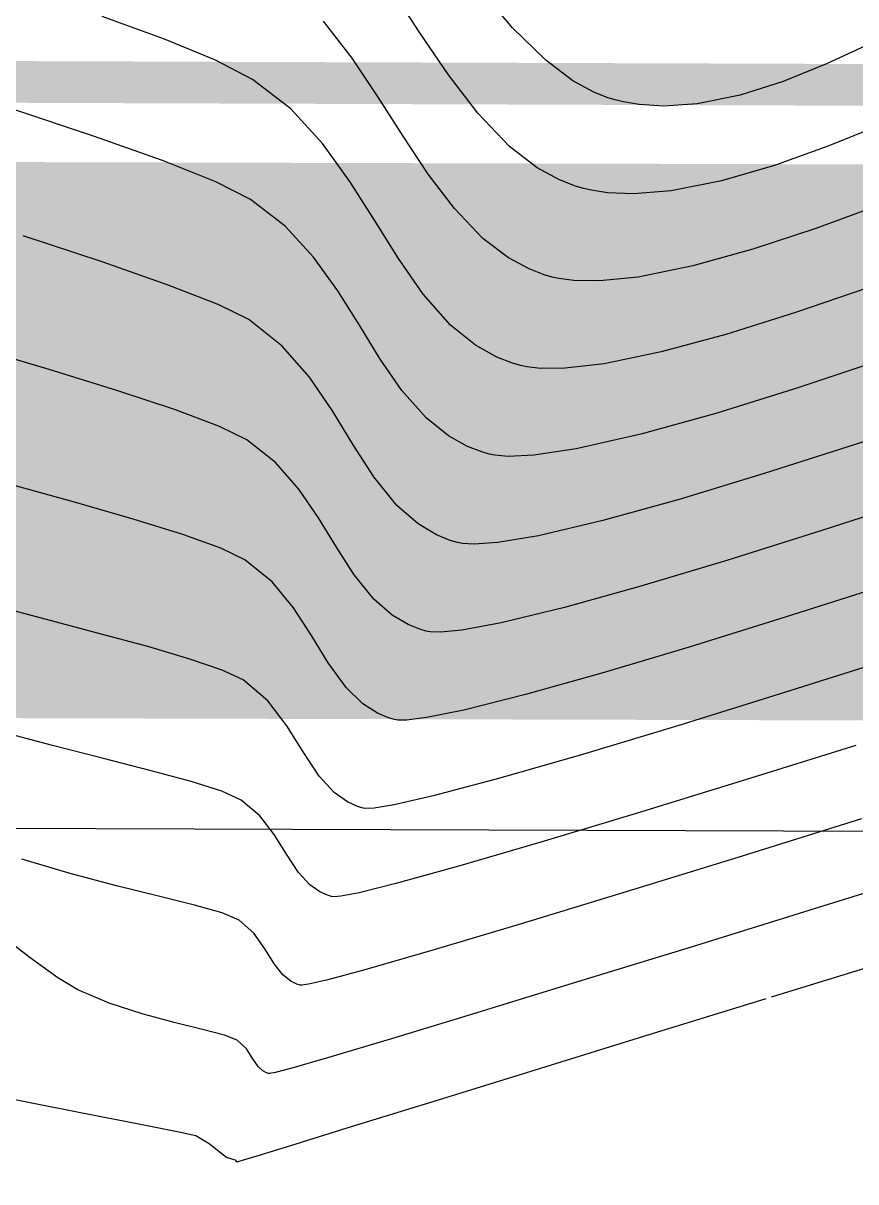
# Model space of a CAD drawing. Header units: feet. Extents: x 26064 to 27719, y 16802 to 28989.
# Drawn here: x 26320.14 to 26340.11, y 17993.04 to 18020.82 of the extents above; entities that cross this region are included whole.
import ezdxf

# ---------------------------------------------------------------- set-up
doc = ezdxf.new("R2010")
doc.units = ezdxf.units.FT
doc.header["$LTSCALE"] = 50
doc.header["$MEASUREMENT"] = 0
for name, pattern in [('HIDDEN', [0.375, 0.25, -0.125]), ('HIDN25', [0.0938, 0.0625, -0.0313]), ('PHANTOM', [2.5, 1.25, -0.25, 0.25, -0.25, 0.25, -0.25])]:
    doc.linetypes.add(name, pattern=pattern)
for name, color, linetype in [('CONSTRUCTION ENTRANCE', 7, 'Continuous'), ('CONT-MJR', 160, 'HIDDEN'), ('CONT-MNR', 55, 'HIDN25'), ('FENCES-OTHER', 6, 'FENCE-WOOD'), ('s-adjoiners', 1, 'PHANTOM'), ('SILT_FENCE', 1, 'HIDDEN')]:
    doc.layers.add(name, color=color, linetype=linetype)
doc.linetypes.add('FENCE-WOOD', pattern='A,1,0,[132,ltypeshp.shx,S=0.05,R=0,X=0,Y=0],-0.1', length=1.1)

msp = doc.modelspace()

# ---------------------------------------------------------------- hatches: boundary and pattern name
at = {"layer": 'CONSTRUCTION ENTRANCE'}
h = msp.add_hatch(dxfattribs=at)
h.set_pattern_fill('GRAVEL', color=4, scale=26.999999, angle=172.088978, style=0)
h.set_pattern_definition([(40.1017784, (-22.9711, -24.0674), (247.38960488, 210.95822952), [3.632472, -359.615366]), (357.0586784, (-20.1926, -21.7276), (-324.632627953, 17.850961037), [6.233436, -617.109958]), (304.5993784, (-13.9674, -22.0474), (-226.55250577, 331.335112995), [4.395276, -435.132852]), (79.3626784, (-2.6086, -16.811), (-101.065876807, -531.14468401), [5.676426, -561.96605]), (104.9226784, (-1.5608, -11.2321), (89.121715266, -339.497161345), [5.566185, -551.053056]), (169.3626784, (-2.9942, -5.8536), (531.14468401, -101.065876807), [5.676426, -561.96605]), (209.7831784, (-8.573, -4.8058), (384.82115715, 219.12020815), [7.506783, -743.170903]), (244.3442784, (-15.0882, -8.5346), (-268.956792734, -562.333718844), [7.087176, -701.630648]), (293.5185784, (-18.1567, -14.923), (165.634649855, -377.388600044), [5.69565, -563.869956]), (347.325378, (-15.884, -20.1455), (-290.45735431, 67.62043548), [6.502464, -318.620592]), (34.4863784, (-9.5399, -21.5723), (361.794270197, 249.579440485), [8.409096, -832.501102]), (310.903078, (-29.047, -12.8645), (164.9044892, -186.47121125), [2.870127, -284.14378]), (343.5581784, (-27.1677, -15.0338), (-340.227156025, 101.79619817), [5.460399, -540.580782]), (37.08898, (-21.93, -16.58), (3.716148, 26.743049), [3.818367, -34.365383]), (15.287578, (-20.5045, -20.0487), (-141.147494, -34.90538184), [2.056266, -203.5696]), (103.890378, (-18.521, -19.5065), (15.59459574, -83.9452753), [2.90798, -142.49147]), (203.052778, (-19.219, -16.6835), (-87.6613718, -42.33771334), [4.723083, -152.712617]), (333.654078, (-23.565, -18.533), (-49.7699513, 34.1752935), [3.415257, -81.966247]), (188.4784784, (-3.0101, -21.6619), (-278.578877175, -43.06744724), [4.7844, -473.656802]), (242.4351784, (-7.7422, -22.3673), (147.8496605, 279.30893104), [4.013847, -397.370005]), (105.287578, (-24.3083, -23.8816), (34.90538184, -141.147494), [4.112505, -201.51336]), (155.6994784, (-25.3926, -19.9146), (256.28204882, -117.390405364), [4.7844, -473.656802]), (151.532978, (-0.706, -5.0812), (126.28297213, -72.06671608), [4.61376, -226.074342]), (106.8640784, (-4.762, -2.882), (92.83736252, -312.75424256), [3.865806, -382.71535]), (238.890378, (-20.8596, 2.8986), (-72.06685073, -126.2828958), [4.112505, -201.51336]), (189.4429784, (-22.9844, -0.6225), (362.52414739, 58.66209499), [4.526037, -448.076436]), (241.532978, (-7.7555, 1.0777), (72.06671608, 126.28297213), [2.30688, -228.381222]), (273.398878, (-19.255, 2.6756), (11.87838594, -110.6883201), [1.37673, -136.29678]), (338.052778, (-19.1734, 1.301), (-76.512996, 37.8914318), [5.566185, -105.757647]), (358.0979784, (-14.0106, -0.779), (-271.1465421, 10.4184478), [5.15835, -510.675907]), (115.779078, (-18.885, -14.277), (19.3107836, -57.202221), [3.893994, -93.45588]), (165.2461784, (-20.5782, -10.7702), (-447.19934628, 116.660792892), [6.798438, -673.044183]), (233.034378, (-27.1525, -9.039), (132.98519346, 172.33670477), [2.779812, -275.20219]), (262.08898, (-28.824, -11.26), (23.026893, -30.459188), [1.62, -25.38]), (292.3453784, (-13.5872, -1.6557), (-80.95898619, 202.06591798), [3.750948, -371.34503]), (220.1017784, (-12.1611, -5.125), (-247.38960488, -210.95822952), [7.264944, -355.982894]), (172.08898, (-17.718, -9.805), (-30.459188, -23.026893), [7.02, -19.98]), (137.3937784, (-24.6713, -8.8385), (241.41718905, -224.36296275), [4.269078, -422.638386]), (66.143578, (-27.8134, -5.9485), (41.6076263, 103.2560184), [3.931254, -192.63171]), (19.7349784, (-26.2234, -2.3531), (545.27915542, 196.82383136), [6.400755, -633.67578]), (347.5150784, (-20.1986, -0.1918), (343.94341263, -75.052815625), [6.771573, -670.38498])])
edge = h.paths.add_edge_path()
edge.add_arc((26235.86444, 17897.74639), 104.57531, 59.0130533, 81.9773528, ccw=False)
edge.add_arc((26339.98576, 18073.79035), 99.96, 239.8002689, 267.7559907)
edge.add_line((26336.07179, 17973.907), (26334.69243, 17938.67807))
edge.add_arc((26324.69657, 17938.70733), 9.9959, 359.832271, 443.543007)
edge.add_arc((26339.98555, 18073.78962), 125.94886, 244.974631, 263.542555, ccw=False)
edge.add_arc((26223.45855, 17823.71746), 149.94, 65.0502484, 77.9977016)
edge.add_arc((26250.47969, 17950.81688), 20, 77.997702, 90.378933)
edge.add_line((26250.34742, 17970.81644), (26250.45945, 18001.29823))

# ---------------------------------------------------------------- linework, layer by layer
at = {"layer": 'CONT-MJR', "color": 7}
for p, q in [((26329.65601, 18020.58613, 605), (26328.97392, 18021.62922, 605)), ((26330.33819, 18019.57934, 605), (26329.65601, 18020.58613, 605)), ((26331.04619, 18018.65577, 605), (26330.33819, 18019.57934, 605)), ((26331.80569, 18017.86233, 605), (26331.04619, 18018.65577, 605)), ((26340.76005, 18018.40198, 605), (26339.46146, 18017.87522, 605)), ((26332.46767, 18017.35278, 605), (26331.80569, 18017.86233, 605)), ((26339.46146, 18017.87522, 605), (26338.15983, 18017.40886, 605)), ((26333.0045, 18017.05942, 605), (26332.46767, 18017.35278, 605)), ((26338.15983, 18017.40886, 605), (26336.88812, 18017.0382, 605)), ((26333.38469, 18016.91176, 605), (26333.0045, 18017.05942, 605)), ((26333.5821, 18016.85343, 605), (26333.38469, 18016.91176, 605)), ((26336.88812, 18017.0382, 605), (26335.67929, 18016.79855, 605)), ((26333.76705, 18016.80996, 605), (26333.5821, 18016.85343, 605)), ((26334.15532, 18016.75032, 605), (26333.76705, 18016.80996, 605)), ((26334.77965, 18016.72487, 605), (26334.15532, 18016.75032, 605)), ((26335.67929, 18016.79855, 605), (26334.77965, 18016.72487, 605)), ((26320.76633, 18012.51307, 610), (26318.91667, 18013.0623, 610)), ((26322.41331, 18012.00279, 610), (26320.76633, 18012.51307, 610)), ((26323.79422, 18011.54379, 610), (26322.41331, 18012.00279, 610)), ((26324.84565, 18011.14844, 610), (26323.79422, 18011.54379, 610)), ((26325.50417, 18010.82909, 610), (26324.84565, 18011.14844, 610)), ((26326.19528, 18010.2829, 610), (26325.50417, 18010.82909, 610)), ((26326.75462, 18009.64323, 610), (26326.19528, 18010.2829, 610)), ((26327.22615, 18008.95293, 610), (26326.75462, 18009.64323, 610)), ((26341.65123, 18009.41932, 610), (26339.29485, 18008.65339, 610)), ((26327.65381, 18008.25483, 610), (26327.22615, 18008.95293, 610)), ((26339.29485, 18008.65339, 610), (26337.03943, 18007.94403, 610)), ((26328.08157, 18007.59181, 610), (26327.65381, 18008.25483, 610)), ((26337.03943, 18007.94403, 610), (26334.9572, 18007.3197, 610)), ((26328.55338, 18007.0067, 610), (26328.08157, 18007.59181, 610)), ((26334.9572, 18007.3197, 610), (26333.1204, 18006.80885, 610)), ((26328.99207, 18006.6235, 610), (26328.55338, 18007.0067, 610)), ((26329.37159, 18006.40002, 610), (26328.99207, 18006.6235, 610)), ((26333.1204, 18006.80885, 610), (26331.60126, 18006.43992, 610)), ((26329.65392, 18006.28661, 610), (26329.37159, 18006.40002, 610)), ((26331.60126, 18006.43992, 610), (26330.66321, 18006.26607, 610)), ((26329.80494, 18006.24161, 610), (26329.65392, 18006.28661, 610)), ((26329.89792, 18006.22429, 610), (26329.80494, 18006.24161, 610)), ((26330.14569, 18006.21601, 610), (26329.89792, 18006.22429, 610)), ((26330.66321, 18006.26607, 610), (26330.14569, 18006.21601, 610)), ((26342.22592, 18000.54575, 615), (26339.11413, 17999.57991, 615)), ((26339.11413, 17999.57991, 615), (26336.15811, 17998.66542, 615)), ((26320.27863, 17998.43095, 615), (26319.39564, 17999.10643, 615)), ((26336.15811, 17998.66542, 615), (26333.43526, 17997.82679, 615)), ((26320.97384, 17997.92853, 615), (26320.27863, 17998.43095, 615)), ((26321.44943, 17997.63603, 615), (26320.97384, 17997.92853, 615)), ((26333.43526, 17997.82679, 615), (26331.02298, 17997.08854, 615)), ((26322.20118, 17997.3191, 615), (26321.44943, 17997.63603, 615)), ((26322.99298, 17997.06246, 615), (26322.20118, 17997.3191, 615)), ((26323.76059, 17996.85575, 615), (26322.99298, 17997.06246, 615)), ((26331.02298, 17997.08854, 615), (26328.99869, 17996.4752, 615)), ((26324.43979, 17996.68862, 615), (26323.76059, 17996.85575, 615)), ((26324.96634, 17996.55071, 615), (26324.43979, 17996.68862, 615)), ((26325.27603, 17996.43166, 615), (26324.96634, 17996.55071, 615)), ((26325.4946, 17996.22438, 615), (26325.27603, 17996.43166, 615)), ((26328.99869, 17996.4752, 615), (26327.43979, 17996.01128, 615)), ((26325.65177, 17995.9817, 615), (26325.4946, 17996.22438, 615)), ((26325.77461, 17995.80232, 615), (26325.65177, 17995.9817, 615)), ((26325.88569, 17995.69655, 615), (26325.77461, 17995.80232, 615)), ((26327.43979, 17996.01128, 615), (26326.57977, 17995.76421, 615)), ((26325.97615, 17995.64691, 615), (26325.88569, 17995.69655, 615)), ((26326.02778, 17995.62979, 615), (26325.97615, 17995.64691, 615)), ((26326.05363, 17995.63104, 615), (26326.02778, 17995.62979, 615)), ((26326.18656, 17995.65951, 615), (26326.05363, 17995.63104, 615)), ((26326.57977, 17995.76421, 615), (26326.18656, 17995.65951, 615))]:
    msp.add_line(p, q, dxfattribs=at)
at = {"layer": 'CONT-MNR', "color": 7, "extrusion": (0.764106, 0.645091, 0)}
msp.add_line((26331.87921, 18020.70899, 604), (26331.10224, 18021.62931, 604), dxfattribs=at)
at = {"layer": 'CONT-MNR', "color": 7, "extrusion": (-0.338914, -0.940817, 0)}
msp.add_line((26323.53182, 18020.43761, 607), (26322.03278, 18020.97762, 607), dxfattribs=at)
at = {"layer": 'CONT-MNR', "color": 7}
for p, q in [((26328.02847, 18019.98077, 606), (26327.34337, 18020.86923, 606)), ((26332.6743, 18019.92904, 604), (26331.87921, 18020.70899, 604)), ((26326.55586, 18018.75969, 607), (26325.64106, 18019.46755, 607)), ((26329.25553, 18018.10621, 606), (26328.65629, 18019.04633, 606)), ((26336.30767, 18018.88327, 604), (26335.50343, 18018.82883, 604)), ((26337.33284, 18019.0912, 604), (26336.30767, 18018.88327, 604)), ((26326.42225, 18015.94949, 608), (26325.59543, 18016.58806, 608)), ((26331.16851, 18015.65483, 606), (26330.48297, 18016.37016, 606)), ((26327.10546, 18015.20767, 608), (26326.42225, 18015.94949, 608)), ((26337.63724, 18015.39534, 606), (26336.19973, 18014.99654, 606)), ((26329.73328, 18014.32108, 607), (26329.1406, 18015.17406, 607)), ((26332.2794, 18014.92369, 606), (26331.77759, 18015.19261, 606)), ((26332.63881, 18014.78626, 606), (26332.2794, 18014.92369, 606)), ((26333.95893, 18014.63629, 606), (26333.3498, 18014.64541, 606)), ((26330.3906, 18013.57827, 607), (26329.73328, 18014.32108, 607)), ((26328.70401, 18012.763, 608), (26328.20528, 18013.57439, 608)), ((26330.9919, 18013.09451, 607), (26330.3906, 18013.57827, 607)), ((26331.50135, 18012.81173, 607), (26330.9919, 18013.09451, 607)), ((26331.87398, 18012.6669, 607), (26331.50135, 18012.81173, 607)), ((26335.44441, 18012.93608, 607), (26334.07095, 18012.65175, 607)), ((26334.07095, 18012.65175, 607), (26333.13573, 18012.54158, 607)), ((26327.55597, 18011.52277, 609), (26327.00663, 18012.327, 609)), ((26330.34125, 18010.92138, 608), (26329.80441, 18011.35083, 608)), ((26342.33042, 18011.46986, 609), (26340.0908, 18010.71845, 609)), ((26334.95796, 18010.96236, 608), (26333.40479, 18010.60966, 608)), ((26333.40479, 18010.60966, 608), (26332.38534, 18010.45708, 608)), ((26340.0908, 18010.71845, 609), (26337.91439, 18010.01701, 609)), ((26331.77548, 18010.43004, 608), (26331.45137, 18010.45784, 608)), ((26332.38534, 18010.45708, 608), (26331.77548, 18010.43004, 608)), ((26322.78123, 18008.92432, 611), (26321.36778, 18009.33351, 611)), ((26330.0555, 18008.54853, 609), (26329.61334, 18008.80889, 609)), ((26330.38443, 18008.4164, 609), (26330.0555, 18008.54853, 609)), ((26330.67322, 18008.34147, 609), (26330.56037, 18008.36397, 609)), ((26330.95723, 18008.32418, 609), (26330.67322, 18008.34147, 609)), ((26331.52015, 18008.36372, 609), (26330.95723, 18008.32418, 609)), ((26340.85623, 18007.34788, 611), (26338.41819, 18006.57248, 611)), ((26320.57682, 18006.54987, 612), (26319.1268, 18006.9314, 612)), ((26327.0517, 18006.13199, 611), (26326.62098, 18006.79753, 611)), ((26321.92465, 18006.19474, 612), (26320.57682, 18006.54987, 612)), ((26327.45513, 18005.47798, 611), (26327.0517, 18006.13199, 611)), ((26325.41291, 18005.07012, 612), (26324.9144, 18005.30371, 612)), ((26332.18883, 18004.72021, 611), (26330.70617, 18004.34654, 611)), ((26338.40302, 18004.76574, 612), (26335.86227, 18003.97937, 612)), ((26328.90586, 18004.16274, 611), (26328.63984, 18004.27502, 611)), ((26329.81406, 18004.16501, 611), (26329.33989, 18004.10598, 611)), ((26320.80883, 18003.50502, 613), (26319.46976, 18003.86122, 613)), ((26329.33989, 18004.10598, 611), (26329.12495, 18004.10645, 611)), ((26324.16638, 18002.63175, 613), (26323.20592, 18002.89246, 613)), ((26324.9031, 18002.39853, 613), (26324.16638, 18002.63175, 613)), ((26337.38248, 18002.64651, 613), (26334.83999, 18001.86434, 613)), ((26329.97504, 18002.28788, 612), (26329.03873, 18002.07412, 612)), ((26328.29407, 18001.99688, 612), (26328.16019, 18002.03827, 612)), ((26326.45259, 18000.89095, 613), (26326.16087, 18001.36108, 613)), ((26332.55826, 18001.17652, 613), (26330.61228, 18000.60835, 613)), ((26322.37535, 18000.13566, 614), (26321.26534, 18000.42875, 614)), ((26327.2532, 17999.98869, 613), (26327.01324, 18000.15849, 613)), ((26327.43774, 17999.90571, 613), (26327.2532, 17999.98869, 613)), ((26334.52366, 17999.96423, 614), (26332.0584, 17999.21422, 614)), ((26324.2526, 17999.67082, 614), (26323.38866, 17999.88585, 614)), ((26327.53864, 17999.87452, 613), (26327.43774, 17999.90571, 613)), ((26326.3718, 17997.99783, 614), (26326.16775, 17998.25442, 614)), ((26328.33677, 17998.1212, 614), (26327.4178, 17997.87453, 614)), ((26326.55657, 17997.84911, 614), (26326.3718, 17997.99783, 614)), ((26327.4178, 17997.87453, 614), (26326.98192, 17997.77391, 614)), ((26335.02167, 17996.51734, 616), (26332.34283, 17995.69005, 616)), ((26323.91375, 17994.21707, 616), (26322.95754, 17994.40791, 616)), ((26328.03416, 17994.35961, 616), (26326.54815, 17993.90088, 616)), ((26324.87387, 17993.73295, 616), (26324.60279, 17993.9438, 616)), ((26326.54815, 17993.90088, 616), (26325.74572, 17993.65326, 616)), ((26325.74572, 17993.65326, 616), (26325.39345, 17993.54464, 616)), ((26325.26692, 17993.51224, 616), (26325.24569, 17993.53571, 616))]:
    msp.add_line(p, q, dxfattribs=at)
at = {"layer": 'CONT-MNR', "color": 7, "extrusion": (-0.382807, -0.923828, 0)}
msp.add_line((26324.75558, 18019.93052, 607), (26323.53182, 18020.43761, 607), dxfattribs=at)
at = {"layer": 'CONT-MNR', "color": 7, "extrusion": (0.417524, -0.908666, 0)}
msp.add_line((26340.42909, 18020.3103, 604), (26339.40518, 18019.83983, 604), dxfattribs=at)
at = {"layer": 'CONT-MNR', "color": 7, "extrusion": (0.83005, 0.557689, 0)}
msp.add_line((26328.65629, 18019.04633, 606), (26328.02847, 18019.98077, 606), dxfattribs=at)
at = {"layer": 'CONT-MNR', "color": 7, "extrusion": (-0.463342, -0.886179, 0)}
msp.add_line((26325.64106, 18019.46755, 607), (26324.75558, 18019.93052, 607), dxfattribs=at)
at = {"layer": 'CONT-MNR', "color": 7, "extrusion": (-0.601979, -0.798512, 0)}
msp.add_line((26333.32656, 18019.43732, 604), (26332.6743, 18019.92904, 604), dxfattribs=at)
at = {"layer": 'CONT-MNR', "color": 7, "extrusion": (-0.374235, 0.927334, 0)}
msp.add_line((26339.40518, 18019.83983, 604), (26338.36922, 18019.42175, 604), dxfattribs=at)
at = {"layer": 'CONT-MNR', "color": 7, "extrusion": (-0.483203, -0.875509, 0)}
msp.add_line((26333.82676, 18019.16125, 604), (26333.32656, 18019.43732, 604), dxfattribs=at)
at = {"layer": 'CONT-MNR', "color": 7, "extrusion": (0.30387, -0.952714, 0)}
msp.add_line((26338.36922, 18019.42175, 604), (26337.33284, 18019.0912, 604), dxfattribs=at)
at = {"layer": 'CONT-MNR', "color": 7, "extrusion": (-0.36812, -0.929778, 0)}
msp.add_line((26334.16604, 18019.02693, 604), (26333.82676, 18019.16125, 604), dxfattribs=at)
at = {"layer": 'CONT-MNR', "color": 7, "extrusion": (-0.285743, -0.958306, 0)}
msp.add_line((26334.33753, 18018.97579, 604), (26334.16604, 18019.02693, 604), dxfattribs=at)
at = {"layer": 'CONT-MNR', "color": 7, "extrusion": (-0.233345, -0.972394, 0)}
msp.add_line((26334.52777, 18018.93014, 604), (26334.33753, 18018.97579, 604), dxfattribs=at)
at = {"layer": 'CONT-MNR', "color": 7, "extrusion": (-0.16638, -0.986062, 0)}
msp.add_line((26334.91343, 18018.86506, 604), (26334.52777, 18018.93014, 604), dxfattribs=at)
at = {"layer": 'CONT-MNR', "color": 7, "extrusion": (-0.061304, -0.998119, 0)}
msp.add_line((26335.50343, 18018.82883, 604), (26334.91343, 18018.86506, 604), dxfattribs=at)
at = {"layer": 'CONT-MNR', "color": 7, "extrusion": (-0.314332, -0.949313, 0)}
msp.add_line((26321.82838, 18018.10986, 608), (26319.89001, 18018.75168, 608), dxfattribs=at)
at = {"layer": 'CONT-MNR', "color": 7, "extrusion": (0.735474, 0.677553, 0)}
msp.add_line((26327.32019, 18017.93001, 607), (26326.55586, 18018.75969, 607), dxfattribs=at)
at = {"layer": 'CONT-MNR', "color": 7, "extrusion": (-0.335323, -0.942103, 0)}
msp.add_line((26323.4778, 18017.52278, 608), (26321.82838, 18018.10986, 608), dxfattribs=at)
at = {"layer": 'CONT-MNR', "color": 7, "extrusion": (0.833885, 0.551938, 0)}
msp.add_line((26329.85486, 18017.20072, 606), (26329.25553, 18018.10621, 606), dxfattribs=at)
at = {"layer": 'CONT-MNR', "color": 7, "extrusion": (0.809314, 0.587376, 0)}
msp.add_line((26327.97708, 18017.02492, 607), (26327.32019, 18017.93001, 607), dxfattribs=at)
at = {"layer": 'CONT-MNR', "color": 7, "extrusion": (0.371879, 0.928281, 0)}
msp.add_line((26324.75968, 18017.00925, 608), (26323.4778, 18017.52278, 608), dxfattribs=at)
at = {"layer": 'CONT-MNR', "color": 7, "extrusion": (0.797605, 0.603179, 0)}
msp.add_line((26330.48297, 18016.37016, 606), (26329.85486, 18017.20072, 606), dxfattribs=at)
at = {"layer": 'CONT-MNR', "color": 7, "extrusion": (0.450043, 0.893007, 0)}
msp.add_line((26325.59543, 18016.58806, 608), (26324.75968, 18017.00925, 608), dxfattribs=at)
at = {"layer": 'CONT-MNR', "color": 7, "extrusion": (0.844469, 0.535605, 0)}
msp.add_line((26328.56954, 18016.09081, 607), (26327.97708, 18017.02492, 607), dxfattribs=at)
at = {"layer": 'CONT-MNR', "color": 7, "extrusion": (0.343737, -0.939066, 0)}
msp.add_line((26340.69711, 18016.45956, 606), (26339.15219, 18015.89406, 606), dxfattribs=at)
at = {"layer": 'CONT-MNR', "color": 7, "extrusion": (0.84879, 0.52873, 0)}
msp.add_line((26329.1406, 18015.17406, 607), (26328.56954, 18016.09081, 607), dxfattribs=at)
at = {"layer": 'CONT-MNR', "color": 7, "extrusion": (0.31269, -0.949855, 0)}
msp.add_line((26339.15219, 18015.89406, 606), (26337.63724, 18015.39534, 606), dxfattribs=at)
at = {"layer": 'CONT-MNR', "color": 7, "extrusion": (0.313056, 0.949735, 0)}
msp.add_line((26322.03516, 18015.09338, 609), (26320.13991, 18015.7181, 609), dxfattribs=at)
at = {"layer": 'CONT-MNR', "color": 7, "extrusion": (0.60452, 0.79659, 0)}
msp.add_line((26331.77759, 18015.19261, 606), (26331.16851, 18015.65483, 606), dxfattribs=at)
at = {"layer": 'CONT-MNR', "color": 7, "extrusion": (0.331228, 0.943551, 0)}
msp.add_line((26323.61833, 18014.53762, 609), (26322.03516, 18015.09338, 609), dxfattribs=at)
at = {"layer": 'CONT-MNR', "color": 7, "extrusion": (0.811044, 0.584985, 0)}
msp.add_line((26327.68611, 18014.40263, 608), (26327.10546, 18015.20767, 608), dxfattribs=at)
at = {"layer": 'CONT-MNR', "color": 7, "extrusion": (0.198428, -0.980116, 0)}
msp.add_line((26336.19973, 18014.99654, 606), (26334.88715, 18014.7308, 606), dxfattribs=at)
at = {"layer": 'CONT-MNR', "color": 7, "extrusion": (-0.281886, -0.959448, 0)}
msp.add_line((26332.82666, 18014.73106, 606), (26332.63881, 18014.78626, 606), dxfattribs=at)
at = {"layer": 'CONT-MNR', "color": 7, "extrusion": (-0.222645, -0.9749, 0)}
msp.add_line((26332.99085, 18014.69357, 606), (26332.82666, 18014.73106, 606), dxfattribs=at)
at = {"layer": 'CONT-MNR', "color": 7, "extrusion": (-0.132974, -0.991119, 0)}
msp.add_line((26333.3498, 18014.64541, 606), (26332.99085, 18014.69357, 606), dxfattribs=at)
at = {"layer": 'CONT-MNR', "color": 7, "extrusion": (0.101303, -0.994856, 0)}
msp.add_line((26334.88715, 18014.7308, 606), (26333.95893, 18014.63629, 606), dxfattribs=at)
at = {"layer": 'CONT-MNR', "color": 7, "extrusion": (-0.364218, -0.931314, 0)}
msp.add_line((26324.81476, 18014.06972, 609), (26323.61833, 18014.53762, 609), dxfattribs=at)
at = {"layer": 'CONT-MNR', "color": 7, "extrusion": (0.8473, 0.531115, 0)}
msp.add_line((26328.20528, 18013.57439, 608), (26327.68611, 18014.40263, 608), dxfattribs=at)
at = {"layer": 'CONT-MNR', "color": 7, "extrusion": (0.323959, -0.946071, 0)}
msp.add_line((26340.40171, 18014.47154, 607), (26338.66457, 18013.8767, 607), dxfattribs=at)
at = {"layer": 'CONT-MNR', "color": 7, "extrusion": (-0.440968, -0.897523, 0)}
msp.add_line((26325.5498, 18013.70858, 609), (26324.81476, 18014.06972, 609), dxfattribs=at)
at = {"layer": 'CONT-MNR', "color": 7, "extrusion": (0.29826, -0.954485, 0)}
msp.add_line((26338.66457, 18013.8767, 607), (26336.99388, 18013.35464, 607), dxfattribs=at)
at = {"layer": 'CONT-MNR', "color": 7, "extrusion": (-0.620046, -0.784565, 0)}
msp.add_line((26326.35497, 18013.07224, 609), (26325.5498, 18013.70858, 609), dxfattribs=at)
at = {"layer": 'CONT-MNR', "color": 7, "extrusion": (0.260784, -0.965397, 0)}
msp.add_line((26336.99388, 18013.35464, 607), (26335.44441, 18012.93608, 607), dxfattribs=at)
at = {"layer": 'CONT-MNR', "color": 7, "extrusion": (0.752793, 0.658257, 0)}
msp.add_line((26327.00663, 18012.327, 609), (26326.35497, 18013.07224, 609), dxfattribs=at)
at = {"layer": 'CONT-MNR', "color": 7, "extrusion": (0.823727, 0.566986, 0)}
msp.add_line((26329.22337, 18012.00847, 608), (26328.70401, 18012.763, 608), dxfattribs=at)
at = {"layer": 'CONT-MNR', "color": 7, "extrusion": (0.317326, -0.948316, 0)}
msp.add_line((26340.77414, 18012.76287, 608), (26338.7158, 18012.07411, 608), dxfattribs=at)
at = {"layer": 'CONT-MNR', "color": 7, "extrusion": (-0.282988, -0.959124, 0)}
msp.add_line((26332.07123, 18012.6087, 607), (26331.87398, 18012.6669, 607), dxfattribs=at)
at = {"layer": 'CONT-MNR', "color": 7, "extrusion": (-0.216702, -0.976238, 0)}
msp.add_line((26332.21717, 18012.57631, 607), (26332.07123, 18012.6087, 607), dxfattribs=at)
at = {"layer": 'CONT-MNR', "color": 7, "extrusion": (-0.115849, -0.993267, 0)}
msp.add_line((26332.54813, 18012.5377, 607), (26332.21717, 18012.57631, 607), dxfattribs=at)
at = {"layer": 'CONT-MNR', "color": 7, "extrusion": (0.006598, -0.999978, 0)}
msp.add_line((26333.13573, 18012.54158, 607), (26332.54813, 18012.5377, 607), dxfattribs=at)
at = {"layer": 'CONT-MNR', "color": 7, "extrusion": (0.7494, 0.662118, 0)}
msp.add_line((26329.80441, 18011.35083, 608), (26329.22337, 18012.00847, 608), dxfattribs=at)
at = {"layer": 'CONT-MNR', "color": 7, "extrusion": (0.297571, -0.9547, 0)}
msp.add_line((26338.7158, 18012.07411, 608), (26336.75269, 18011.46223, 608), dxfattribs=at)
at = {"layer": 'CONT-MNR', "color": 7, "extrusion": (0.852708, 0.522387, 0)}
msp.add_line((26328.05422, 18010.70946, 609), (26327.55597, 18011.52277, 609), dxfattribs=at)
at = {"layer": 'CONT-MNR', "color": 7, "extrusion": (0.268306, -0.963334, 0)}
msp.add_line((26336.75269, 18011.46223, 608), (26334.95796, 18010.96236, 608), dxfattribs=at)
at = {"layer": 'CONT-MNR', "color": 7, "extrusion": (0.482086, 0.876124, 0)}
msp.add_line((26330.79969, 18010.66912, 608), (26330.34125, 18010.92138, 608), dxfattribs=at)
at = {"layer": 'CONT-MNR', "color": 7, "extrusion": (0.840297, 0.542126, 0)}
msp.add_line((26328.55258, 18009.93701, 609), (26328.05422, 18010.70946, 609), dxfattribs=at)
at = {"layer": 'CONT-MNR', "color": 7, "extrusion": (-0.360059, -0.93293, 0)}
msp.add_line((26331.13681, 18010.53901, 608), (26330.79969, 18010.66912, 608), dxfattribs=at)
at = {"layer": 'CONT-MNR', "color": 7, "extrusion": (-0.282319, -0.959321, 0)}
msp.add_line((26331.3158, 18010.48634, 608), (26331.13681, 18010.53901, 608), dxfattribs=at)
at = {"layer": 'CONT-MNR', "color": 7, "extrusion": (-0.205706, -0.978614, 0)}
msp.add_line((26331.45137, 18010.45784, 608), (26331.3158, 18010.48634, 608), dxfattribs=at)
at = {"layer": 'CONT-MNR', "color": 7, "extrusion": (0.290817, -0.956779, 0)}
msp.add_line((26337.91439, 18010.01701, 609), (26335.87488, 18009.3971, 609), dxfattribs=at)
at = {"layer": 'CONT-MNR', "color": 7, "extrusion": (-0.267838, -0.963464, 0)}
msp.add_line((26321.36778, 18009.33351, 611), (26319.78148, 18009.77449, 611), dxfattribs=at)
at = {"layer": 'CONT-MNR', "color": 7, "extrusion": (0.778452, 0.627704, 0)}
msp.add_line((26329.10225, 18009.25533, 609), (26328.55258, 18009.93701, 609), dxfattribs=at)
at = {"layer": 'CONT-MNR', "color": 7, "extrusion": (-0.26706, 0.96368, 0)}
msp.add_line((26335.87488, 18009.3971, 609), (26334.04601, 18008.89027, 609), dxfattribs=at)
at = {"layer": 'CONT-MNR', "color": 7, "extrusion": (-0.657863, -0.753138, 0)}
msp.add_line((26329.61334, 18008.80889, 609), (26329.10225, 18009.25533, 609), dxfattribs=at)
at = {"layer": 'CONT-MNR', "color": 7, "extrusion": (-0.298223, -0.954496, 0)}
msp.add_line((26323.96924, 18008.55314, 611), (26322.78123, 18008.92432, 611), dxfattribs=at)
at = {"layer": 'CONT-MNR', "color": 7, "extrusion": (0.228295, -0.973592, 0)}
msp.add_line((26334.04601, 18008.89027, 609), (26332.50149, 18008.5281, 609), dxfattribs=at)
at = {"layer": 'CONT-MNR', "color": 7, "extrusion": (-0.338156, -0.94109, 0)}
msp.add_line((26324.87921, 18008.22617, 611), (26323.96924, 18008.55314, 611), dxfattribs=at)
at = {"layer": 'CONT-MNR', "color": 7, "extrusion": (-0.285578, -0.958356, 0)}
msp.add_line((26330.56037, 18008.36397, 609), (26330.38443, 18008.4164, 609), dxfattribs=at)
at = {"layer": 'CONT-MNR', "color": 7, "extrusion": (0.165198, -0.98626, 0)}
msp.add_line((26332.50149, 18008.5281, 609), (26331.52015, 18008.36372, 609), dxfattribs=at)
at = {"layer": 'CONT-MNR', "color": 7, "extrusion": (0.430806, 0.902445, 0)}
msp.add_line((26325.45854, 18007.94961, 611), (26324.87921, 18008.22617, 611), dxfattribs=at)
at = {"layer": 'CONT-MNR', "color": 7, "extrusion": (0.630997, 0.775785, 0)}
msp.add_line((26326.10819, 18007.42121, 611), (26325.45854, 18007.94961, 611), dxfattribs=at)
at = {"layer": 'CONT-MNR', "color": 7, "extrusion": (0.772429, 0.635101, 0)}
msp.add_line((26326.62098, 18006.79753, 611), (26326.10819, 18007.42121, 611), dxfattribs=at)
at = {"layer": 'CONT-MNR', "color": 7, "extrusion": (0.295881, -0.955225, 0)}
msp.add_line((26338.41819, 18006.57248, 611), (26336.1145, 18005.85891, 611), dxfattribs=at)
at = {"layer": 'CONT-MNR', "color": 7, "extrusion": (-0.262689, -0.964881, 0)}
msp.add_line((26323.12622, 18005.86762, 612), (26321.92465, 18006.19474, 612), dxfattribs=at)
at = {"layer": 'CONT-MNR', "color": 7, "extrusion": (-0.282262, -0.959337, 0)}
msp.add_line((26324.13749, 18005.57008, 612), (26323.12622, 18005.86762, 612), dxfattribs=at)
at = {"layer": 'CONT-MNR', "color": 7, "extrusion": (0.285715, -0.958315, 0)}
msp.add_line((26336.1145, 18005.85891, 611), (26334.01483, 18005.23291, 611), dxfattribs=at)
at = {"layer": 'CONT-MNR', "color": 7, "extrusion": (-0.324316, -0.945949, 0)}
msp.add_line((26324.9144, 18005.30371, 612), (26324.13749, 18005.57008, 612), dxfattribs=at)
at = {"layer": 'CONT-MNR', "color": 7, "extrusion": (0.300897, -0.953657, 0)}
msp.add_line((26341.09994, 18005.61667, 612), (26338.40302, 18004.76574, 612), dxfattribs=at)
at = {"layer": 'CONT-MNR', "color": 7, "extrusion": (0.807094, 0.590422, 0)}
msp.add_line((26327.88606, 18004.88892, 611), (26327.45513, 18005.47798, 611), dxfattribs=at)
at = {"layer": 'CONT-MNR', "color": 7, "extrusion": (0.270326, -0.962769, 0)}
msp.add_line((26334.01483, 18005.23291, 611), (26332.18883, 18004.72021, 611), dxfattribs=at)
at = {"layer": 'CONT-MNR', "color": 7, "extrusion": (-0.644961, -0.764215, 0)}
for p, q in [((26326.00916, 18004.56692, 612), (26325.41291, 18005.07012, 612)), ((26325.81664, 18001.8114, 613), (26325.36728, 18002.19063, 613))]:
    msp.add_line(p, q, dxfattribs=at)
at = {"layer": 'CONT-MNR', "color": 7, "extrusion": (-0.695609, -0.71842, 0)}
msp.add_line((26328.2874, 18004.50032, 611), (26327.88606, 18004.88892, 611), dxfattribs=at)
at = {"layer": 'CONT-MNR', "color": 7, "extrusion": (0.794467, 0.607307, 0)}
for p, q in [((26326.46592, 18003.96939, 612), (26326.00916, 18004.56692, 612)), ((26326.16087, 18001.36108, 613), (26325.81664, 18001.8114, 613))]:
    msp.add_line(p, q, dxfattribs=at)
at = {"layer": 'CONT-MNR', "color": 7, "extrusion": (0.538607, 0.842557, 0)}
msp.add_line((26328.63984, 18004.27502, 611), (26328.2874, 18004.50032, 611), dxfattribs=at)
at = {"layer": 'CONT-MNR', "color": 7, "extrusion": (-0.289761, -0.957099, 0)}
msp.add_line((26329.04951, 18004.11925, 611), (26328.90586, 18004.16274, 611), dxfattribs=at)
at = {"layer": 'CONT-MNR', "color": 7, "extrusion": (-0.167228, -0.985918, 0)}
msp.add_line((26329.12495, 18004.10645, 611), (26329.04951, 18004.11925, 611), dxfattribs=at)
at = {"layer": 'CONT-MNR', "color": 7, "extrusion": (0.199403, -0.979918, 0)}
msp.add_line((26330.70617, 18004.34654, 611), (26329.81406, 18004.16501, 611), dxfattribs=at)
at = {"layer": 'CONT-MNR', "color": 7, "extrusion": (0.849711, 0.527249, 0)}
msp.add_line((26326.853, 18003.34558, 612), (26326.46592, 18003.96939, 612), dxfattribs=at)
at = {"layer": 'CONT-MNR', "color": 7, "extrusion": (0.288245, -0.957557, 0)}
msp.add_line((26335.86227, 18003.97937, 612), (26333.55749, 18003.28558, 612), dxfattribs=at)
at = {"layer": 'CONT-MNR', "color": 7, "extrusion": (-0.247437, -0.968904, 0)}
msp.add_line((26322.07048, 18003.18283, 613), (26320.80883, 18003.50502, 613), dxfattribs=at)
at = {"layer": 'CONT-MNR', "color": 7, "extrusion": (0.832609, 0.553862, 0)}
for p, q in [((26327.24018, 18002.76353, 612), (26326.853, 18003.34558, 612)), ((26326.74439, 18000.4523, 613), (26326.45259, 18000.89095, 613))]:
    msp.add_line(p, q, dxfattribs=at)
at = {"layer": 'CONT-MNR', "color": 7, "extrusion": (0.276901, -0.960898, 0)}
msp.add_line((26333.55749, 18003.28558, 612), (26331.56848, 18002.71241, 612), dxfattribs=at)
at = {"layer": 'CONT-MNR', "color": 7, "extrusion": (0.297851, -0.954612, 0)}
msp.add_line((26340.11077, 18003.49777, 613), (26337.38248, 18002.64651, 613), dxfattribs=at)
at = {"layer": 'CONT-MNR', "color": 7, "extrusion": (-0.247759, -0.968822, 0)}
msp.add_line((26323.20592, 18002.89246, 613), (26322.07048, 18003.18283, 613), dxfattribs=at)
at = {"layer": 'CONT-MNR', "color": 7, "extrusion": (0.737746, 0.675079, 0)}
for p, q in [((26327.59692, 18002.37368, 612), (26327.24018, 18002.76353, 612)), ((26327.01324, 18000.15849, 613), (26326.74439, 18000.4523, 613))]:
    msp.add_line(p, q, dxfattribs=at)
at = {"layer": 'CONT-MNR', "color": 7, "extrusion": (0.257441, -0.966294, 0)}
msp.add_line((26331.56848, 18002.71241, 612), (26329.97504, 18002.28788, 612), dxfattribs=at)
at = {"layer": 'CONT-MNR', "color": 7, "extrusion": (-0.408748, -0.912647, 0)}
msp.add_line((26325.36728, 18002.19063, 613), (26324.9031, 18002.39853, 613), dxfattribs=at)
at = {"layer": 'CONT-MNR', "color": 7, "extrusion": (-0.577628, -0.8163, 0)}
msp.add_line((26327.91532, 18002.14837, 612), (26327.59692, 18002.37368, 612), dxfattribs=at)
at = {"layer": 'CONT-MNR', "color": 7, "extrusion": (-0.410093, -0.912044, 0)}
msp.add_line((26328.16019, 18002.03827, 612), (26327.91532, 18002.14837, 612), dxfattribs=at)
at = {"layer": 'CONT-MNR', "color": 7, "extrusion": (-0.139934, -0.990161, 0)}
msp.add_line((26328.35841, 18001.98779, 612), (26328.29407, 18001.99688, 612), dxfattribs=at)
at = {"layer": 'CONT-MNR', "color": 7, "extrusion": (0.043684, -0.999045, 0)}
msp.add_line((26328.56072, 18001.99664, 612), (26328.35841, 18001.98779, 612), dxfattribs=at)
at = {"layer": 'CONT-MNR', "color": 7, "extrusion": (0.16001, -0.987115, 0)}
msp.add_line((26329.03873, 18002.07412, 612), (26328.56072, 18001.99664, 612), dxfattribs=at)
at = {"layer": 'CONT-MNR', "color": 7, "extrusion": (-0.288616, 0.957445, 0)}
msp.add_line((26334.83999, 18001.86434, 613), (26332.55826, 18001.17652, 613), dxfattribs=at)
at = {"layer": 'CONT-MNR', "color": 7, "extrusion": (0.296805, -0.954938, 0)}
msp.add_line((26340.24588, 18001.73528, 614), (26337.28063, 18000.81365, 614), dxfattribs=at)
at = {"layer": 'CONT-MNR', "color": 7, "extrusion": (0.29444, -0.95567, 0)}
msp.add_line((26337.28063, 18000.81365, 614), (26334.52366, 17999.96423, 614), dxfattribs=at)
at = {"layer": 'CONT-MNR', "color": 7, "extrusion": (-0.286332, -0.95813, 0)}
msp.add_line((26321.26534, 18000.42875, 614), (26320.11133, 18000.77362, 614), dxfattribs=at)
at = {"layer": 'CONT-MNR', "color": 7, "extrusion": (0.26577, -0.964037, 0)}
msp.add_line((26330.61228, 18000.60835, 613), (26329.07703, 18000.18511, 613), dxfattribs=at)
at = {"layer": 'CONT-MNR', "color": 7, "extrusion": (-0.239362, -0.97093, 0)}
msp.add_line((26323.38866, 17999.88585, 614), (26322.37535, 18000.13566, 614), dxfattribs=at)
at = {"layer": 'CONT-MNR', "color": 7, "extrusion": (0.189106, -0.981957, 0)}
msp.add_line((26328.19494, 17999.96785, 613), (26327.76047, 17999.88418, 613), dxfattribs=at)
at = {"layer": 'CONT-MNR', "color": 7, "extrusion": (0.239155, -0.970982, 0)}
msp.add_line((26329.07703, 18000.18511, 613), (26328.19494, 17999.96785, 613), dxfattribs=at)
at = {"layer": 'CONT-MNR', "color": 7, "extrusion": (-0.274215, -0.961669, 0)}
msp.add_line((26324.9145, 17999.48209, 614), (26324.2526, 17999.67082, 614), dxfattribs=at)
at = {"layer": 'CONT-MNR', "color": 7, "extrusion": (-0.107706, -0.994183, 0)}
msp.add_line((26327.58796, 17999.86918, 613), (26327.53864, 17999.87452, 613), dxfattribs=at)
at = {"layer": 'CONT-MNR', "color": 7, "extrusion": (0.086612, -0.996242, 0)}
msp.add_line((26327.76047, 17999.88418, 613), (26327.58796, 17999.86918, 613), dxfattribs=at)
at = {"layer": 'CONT-MNR', "color": 7, "extrusion": (-0.387105, -0.922036, 0)}
msp.add_line((26325.32165, 17999.31115, 614), (26324.9145, 17999.48209, 614), dxfattribs=at)
at = {"layer": 'CONT-MNR', "color": 7, "extrusion": (0.663288, 0.748365, 0)}
msp.add_line((26325.67499, 17998.99798, 614), (26325.32165, 17999.31115, 614), dxfattribs=at)
at = {"layer": 'CONT-MNR', "color": 7, "extrusion": (0.285823, -0.958283, 0)}
msp.add_line((26332.0584, 17999.21422, 614), (26329.9683, 17998.59081, 614), dxfattribs=at)
at = {"layer": 'CONT-MNR', "color": 7, "extrusion": (0.818041, 0.575159, 0)}
msp.add_line((26325.93663, 17998.62586, 614), (26325.67499, 17998.99798, 614), dxfattribs=at)
at = {"layer": 'CONT-MNR', "color": 7, "extrusion": (0.849048, 0.528316, 0)}
msp.add_line((26326.16775, 17998.25442, 614), (26325.93663, 17998.62586, 614), dxfattribs=at)
at = {"layer": 'CONT-MNR', "color": 7, "extrusion": (0.276604, -0.960984, 0)}
msp.add_line((26329.9683, 17998.59081, 614), (26328.33677, 17998.1212, 614), dxfattribs=at)
at = {"layer": 'CONT-MNR', "color": 7, "extrusion": (-0.295109, 0.955464, 0)}
msp.add_line((26341.06877, 17998.38501, 616), (26337.95429, 17997.42306, 616), dxfattribs=at)
at = {"layer": 'CONT-MNR', "color": 7, "extrusion": (-0.439141, -0.898418, 0)}
msp.add_line((26326.70219, 17997.77793, 614), (26326.55657, 17997.84911, 614), dxfattribs=at)
at = {"layer": 'CONT-MNR', "color": 7, "extrusion": (-0.303095, -0.95296, 0)}
msp.add_line((26326.78321, 17997.75216, 614), (26326.70219, 17997.77793, 614), dxfattribs=at)
at = {"layer": 'CONT-MNR', "color": 7, "extrusion": (-0.048283, -0.998834, 0)}
msp.add_line((26326.82198, 17997.75028, 614), (26326.78321, 17997.75216, 614), dxfattribs=at)
at = {"layer": 'CONT-MNR', "color": 7, "extrusion": (0.146141, -0.989264, 0)}
msp.add_line((26326.98192, 17997.77391, 614), (26326.82198, 17997.75028, 614), dxfattribs=at)
at = {"layer": 'CONT-MNR', "color": 7, "extrusion": (0.295092, -0.955469, 0)}
msp.add_line((26337.95429, 17997.42306, 616), (26335.02167, 17996.51734, 616), dxfattribs=at)
at = {"layer": 'CONT-MNR', "color": 7, "extrusion": (0.29505, -0.955482, 0)}
msp.add_line((26332.34283, 17995.69005, 616), (26329.98969, 17994.9634, 616), dxfattribs=at)
at = {"layer": 'CONT-MNR', "color": 7, "extrusion": (-0.192364, -0.981324, 0)}
msp.add_line((26321.47609, 17994.69867, 616), (26319.53351, 17995.07947, 616), dxfattribs=at)
at = {"layer": 'CONT-MNR', "color": 7, "extrusion": (0.295018, -0.955492, 0)}
msp.add_line((26329.98969, 17994.9634, 616), (26328.03416, 17994.35961, 616), dxfattribs=at)
at = {"layer": 'CONT-MNR', "color": 7, "extrusion": (-0.192596, -0.981278, 0)}
msp.add_line((26322.95754, 17994.40791, 616), (26321.47609, 17994.69867, 616), dxfattribs=at)
at = {"layer": 'CONT-MNR', "color": 7, "extrusion": (-0.215606, -0.97648, 0)}
msp.add_line((26324.28064, 17994.13606, 616), (26323.91375, 17994.21707, 616), dxfattribs=at)
at = {"layer": 'CONT-MNR', "color": 7, "extrusion": (0.512479, 0.858699, 0)}
msp.add_line((26324.60279, 17993.9438, 616), (26324.28064, 17994.13606, 616), dxfattribs=at)
at = {"layer": 'CONT-MNR', "color": 7, "extrusion": (-0.621909, -0.783089, 0)}
msp.add_line((26325.01686, 17993.61938, 616), (26324.87387, 17993.73295, 616), dxfattribs=at)
at = {"layer": 'CONT-MNR', "color": 7, "extrusion": (-0.321699, -0.946842, 0)}
msp.add_line((26325.14223, 17993.57679, 616), (26325.01686, 17993.61938, 616), dxfattribs=at)
at = {"layer": 'CONT-MNR', "color": 7, "extrusion": (-0.268877, -0.963174, 0)}
msp.add_line((26325.2304, 17993.55218, 616), (26325.14223, 17993.57679, 616), dxfattribs=at)
at = {"layer": 'CONT-MNR', "color": 7, "extrusion": (0.732754, 0.680493, 0)}
msp.add_line((26325.24569, 17993.53571, 616), (26325.2304, 17993.55218, 616), dxfattribs=at)
at = {"layer": 'CONT-MNR', "color": 7, "extrusion": (-0.662925, -0.748686, 0)}
msp.add_line((26325.27235, 17993.50743, 616), (26325.26692, 17993.51224, 616), dxfattribs=at)
at = {"layer": 'CONT-MNR', "color": 7, "extrusion": (0.29088, -0.95676, 0)}
msp.add_line((26325.28607, 17993.5116, 616), (26325.27235, 17993.50743, 616), dxfattribs=at)
at = {"layer": 'CONT-MNR', "color": 7, "extrusion": (0.294061, -0.955787, 0)}
msp.add_line((26325.39345, 17993.54464, 616), (26325.28607, 17993.5116, 616), dxfattribs=at)
at = {"layer": 'FENCES-OTHER', "color": 7, "ltscale": 0.5, "flags": 128}
msp.add_lwpolyline([(26250.46134, 18001.75788), (26756.80215, 18000.00023), (26756.86622, 18014.63596), (27577.18074, 18012.41286)], dxfattribs=at)
msp.add_lwpolyline([(26250.46134, 18001.75788), (26756.80215, 18000.00023), (26756.86622, 18014.63596), (27577.18074, 18012.41286)], dxfattribs=at)
at = {"layer": 's-adjoiners', "color": 7, "const_width": 1}
msp.add_lwpolyline([(26458.23079, 18018.92848), (26235.54213, 18019.70149)], dxfattribs=at)
at = {"layer": 'SILT_FENCE', "color": 3, "linetype": 'Continuous', "flags": 128}
msp.add_lwpolyline([(26097.9364, 18044.0899, 13.33333, 13.33333, 0), (26160.73597, 18030.65615, 13.33333, 13.33333, 0), (26203.8759, 18021.29541, 13.33333, 13.33333, 0), (26250.44337, 18011.00838, 13.33333, 13.33333, 0), (27572.16596, 18007.42643, 13.33, 13.33, 0)], format="xyseb", dxfattribs=at)

doc.saveas('drawing.dxf')
